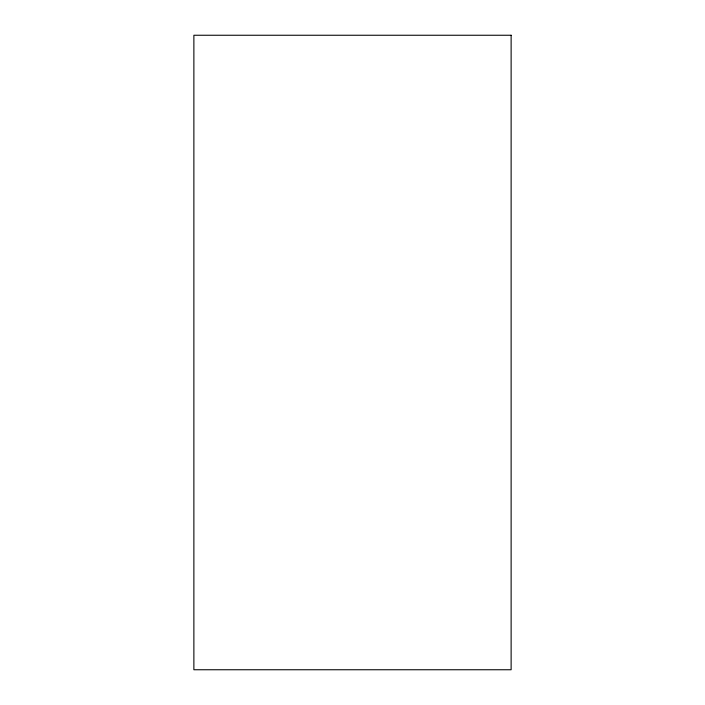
<?xml version="1.0" encoding="UTF-8"?>
<svg xmlns="http://www.w3.org/2000/svg" width="705" height="705" viewBox="0 0 705 705"><rect width="100%" height="100%" fill="white"/><g stroke="black" fill="none" stroke-linecap="round" stroke-linejoin="round"><path stroke-width="1.06" d="M511.125 35.25L193.875 35.25L193.875 669.75L511.125 669.75L511.125 35.25"/></g></svg>
